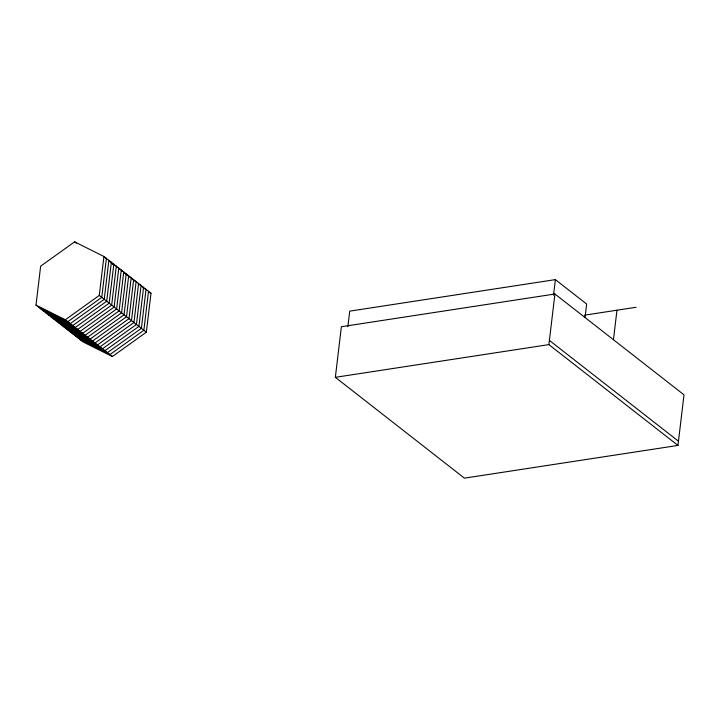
<?xml version="1.0" encoding="UTF-8"?>
<svg xmlns="http://www.w3.org/2000/svg" width="720" height="720" viewBox="0 0 720 720"><rect width="100%" height="100%" fill="white"/><g stroke="black" fill="none" stroke-linecap="round" stroke-linejoin="round"><path stroke-width="1.08" d="M36 305.127L40.644 266.175L74.61 241.848L103.923 256.482L150.984 293.238L146.34 332.19L112.383 356.517L83.061 341.892L36 305.127L65.313 319.761L112.383 356.517M65.313 319.761L99.279 295.434L103.923 256.482M108.882 260.352L104.229 299.304L70.272 323.631L40.95 308.997M138.6 283.563L133.956 322.524L99.999 346.842L70.677 332.217M148.509 291.303L143.865 330.255L109.899 354.582L80.586 339.957M335.349 377.325L341.379 326.727L554.922 294.003L684 394.83L677.97 445.428L464.418 478.152L335.349 377.325L548.892 344.61L677.97 445.428M347.877 326.673L349.722 311.139L555.381 279.621L586.647 304.038L585.063 317.358M553.536 295.155L555.381 279.621M548.892 344.61L554.922 294.003M613.449 339.723L616.968 310.203M584.496 315.18L636.12 307.269M104.445 257.436L106.398 258.417L101.754 297.369L67.797 321.696L38.475 307.062M109.404 261.306L111.357 262.287L106.713 301.239L72.747 325.566L43.434 310.932M110.898 262.755L113.832 264.222L109.188 303.174L75.222 327.501L45.909 312.867M112.401 264.204L116.307 266.157L111.663 305.109L77.706 329.436L48.384 314.802M116.829 267.111L118.782 268.092L114.138 307.044L80.181 331.371L50.859 316.737M118.332 268.56L121.266 270.027L116.622 308.979L82.656 333.306L53.343 318.672M121.788 270.981L123.741 271.962L119.097 310.914L85.131 335.241L55.818 320.607M124.263 272.916L126.216 273.888L121.572 312.849L87.606 337.167L58.293 322.542M125.766 274.365L128.691 275.823L124.047 314.784L90.09 339.102L60.768 324.477M128.241 276.3L131.175 277.758L126.522 316.719L92.565 341.037L63.243 326.412M131.697 278.721L133.65 279.693L129.006 318.654L95.04 342.972L65.727 328.347M133.191 280.17L136.125 281.628L131.481 320.589L97.515 344.907L68.202 330.282M138.15 284.04L141.075 285.498L136.431 324.459L102.474 348.777L73.152 334.152M141.597 286.461L143.559 287.433L138.915 326.385L104.949 350.712L75.627 336.087M144.081 288.396L146.034 289.368L141.39 328.32L107.424 352.647L78.111 338.022M149.031 292.266L150.984 293.238M549.396 340.389L678.465 441.216M74.61 241.848L76.257 243.144M99.279 295.434L146.34 332.19"/></g></svg>
